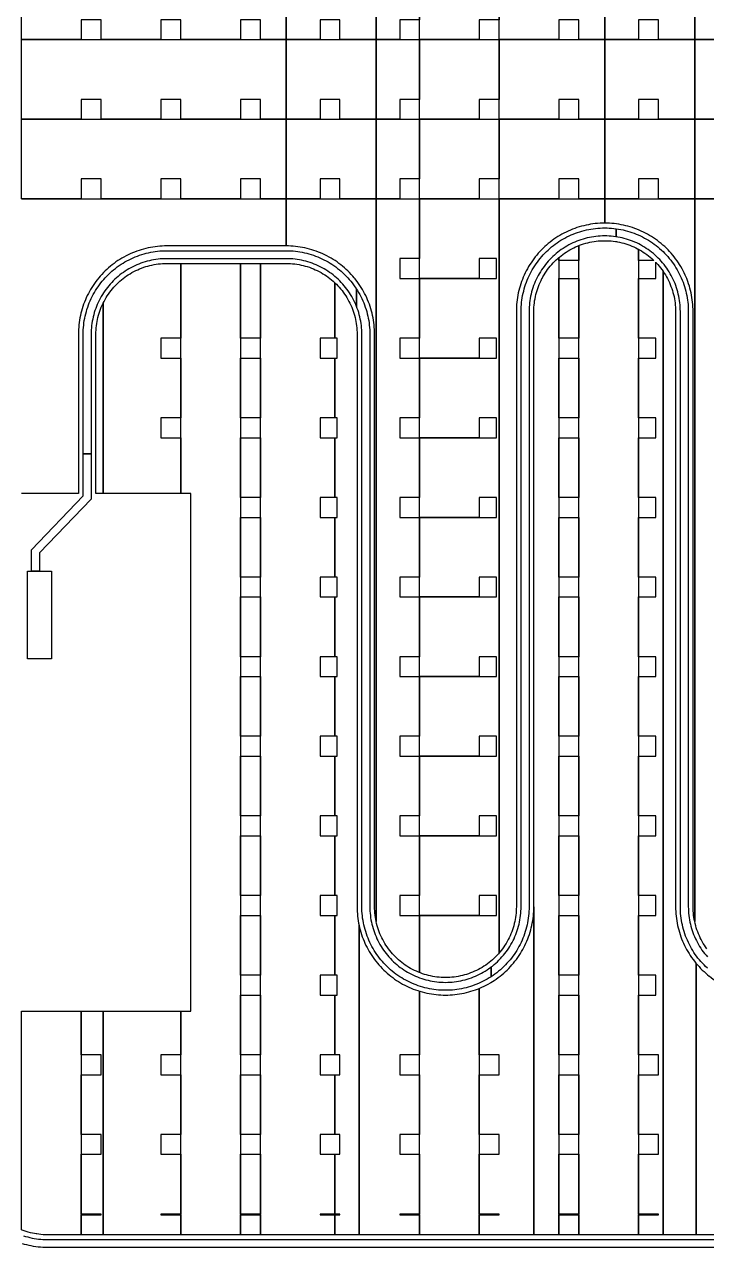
# Model space of a CAD drawing. Extents: x -4500 to 4500, y -3250 to 3250.
# Drawn here: x 116 to 973, y -1480 to 57 of the extents above; entities that cross this region are included whole.
import ezdxf

# ---------------------------------------------------------------- set-up
doc = ezdxf.new("R2010")
doc.units = 0
for name, color, linetype in [('L1D10', 1, 'CONTINUOUS'), ('L1D100', 4, 'CONTINUOUS'), ('L1D11', 2, 'CONTINUOUS')]:
    doc.layers.add(name, color=color, linetype=linetype)

# ---------------------------------------------------------------- blocks, each defined once
blk = doc.blocks.new('TOP_main_1_Cheese_100')
at = {"layer": 'L1D100'}
for points in [[(112.5, 37.5), (112.5, 137.5), (445.01, 137.5), (445.01, 37.5), (412.5, 37.5), (412.5, 62.5), (387.5, 62.5), (387.5, 37.5), (312.5, 37.5), (312.5, 62.5), (287.5, 62.5), (287.5, 37.5), (212.5, 37.5), (212.5, 62.5), (187.5, 62.5), (187.5, 37.5)], [(445.01, 37.5), (445.01, 137.5), (557.982, 137.5), (557.982, 37.5), (512.5, 37.5), (512.5, 62.5), (487.5, 62.5), (487.5, 37.5)], [(557.982, 37.5), (557.982, 137.5), (612.5, 137.5), (612.5, 62.5), (587.5, 62.5), (587.5, 37.5)], [(612.5, 37.5), (612.5, 137.5), (712.5, 137.5), (712.5, 62.5), (687.5, 62.5), (687.5, 37.5)], [(712.5, 37.5), (712.5, 137.5), (844.99, 137.5), (844.99, 37.5), (812.5, 37.5), (812.5, 62.5), (787.5, 62.5), (787.5, 37.5)], [(844.99, 37.5), (844.99, 137.5), (957.982, 137.5), (957.982, 37.5), (912.5, 37.5), (912.5, 62.5), (887.5, 62.5), (887.5, 37.5)], [(957.982, 37.5), (957.982, 137.5), (1012.5, 137.5), (1012.5, 62.5), (987.5, 62.5), (987.5, 37.5)], [(112.5, -62.5), (112.5, 37.5), (445.01, 37.5), (445.01, -62.5), (412.5, -62.5), (412.5, -37.5), (387.5, -37.5), (387.5, -62.5), (312.5, -62.5), (312.5, -37.5), (287.5, -37.5), (287.5, -62.5), (212.5, -62.5), (212.5, -37.5), (187.5, -37.5), (187.5, -62.5)], [(445.01, -62.5), (445.01, 37.5), (557.982, 37.5), (557.982, -62.5), (512.5, -62.5), (512.5, -37.5), (487.5, -37.5), (487.5, -62.5)], [(557.982, -62.5), (557.982, 37.5), (612.5, 37.5), (612.5, -37.5), (587.5, -37.5), (587.5, -62.5)], [(612.5, -62.5), (612.5, 37.5), (712.5, 37.5), (712.5, -37.5), (687.5, -37.5), (687.5, -62.5)], [(712.5, -62.5), (712.5, 37.5), (844.99, 37.5), (844.99, -62.5), (812.5, -62.5), (812.5, -37.5), (787.5, -37.5), (787.5, -62.5)], [(844.99, -62.5), (844.99, 37.5), (957.982, 37.5), (957.982, -62.5), (912.5, -62.5), (912.5, -37.5), (887.5, -37.5), (887.5, -62.5)], [(957.982, -62.5), (957.982, 37.5), (1012.5, 37.5), (1012.5, -37.5), (987.5, -37.5), (987.5, -62.5)], [(112.5, -162.5), (112.5, -62.5), (445.01, -62.5), (445.01, -162.5), (412.5, -162.5), (412.5, -137.5), (387.5, -137.5), (387.5, -162.5), (312.5, -162.5), (312.5, -137.5), (287.5, -137.5), (287.5, -162.5), (212.5, -162.5), (212.5, -137.5), (187.5, -137.5), (187.5, -162.5)], [(445.01, -162.5), (445.01, -62.5), (557.982, -62.5), (557.982, -162.5), (512.5, -162.5), (512.5, -137.5), (487.5, -137.5), (487.5, -162.5)], [(557.982, -162.5), (557.982, -62.5), (612.5, -62.5), (612.5, -137.5), (587.5, -137.5), (587.5, -162.5)], [(612.5, -162.5), (612.5, -62.5), (712.5, -62.5), (712.5, -137.5), (687.5, -137.5), (687.5, -162.5)], [(712.5, -162.5), (712.5, -62.5), (844.99, -62.5), (844.99, -162.5), (812.5, -162.5), (812.5, -137.5), (787.5, -137.5), (787.5, -162.5)], [(844.99, -162.5), (844.99, -62.5), (957.982, -62.5), (957.982, -162.5), (912.5, -162.5), (912.5, -137.5), (887.5, -137.5), (887.5, -162.5)], [(957.982, -162.5), (957.982, -62.5), (1012.5, -62.5), (1012.5, -137.5), (987.5, -137.5), (987.5, -162.5)], [(557.982, -1070.2), (557.458, -1067.563), (557.013, -1064.912), (556.683, -1062.5), (556.649, -1062.249), (556.365, -1059.576), (556.162, -1056.895), (556.041, -1054.21), (556, -1051.522), (556, -332.59), (555.961, -329.635), (555.843, -326.683), (555.646, -323.735), (555.371, -320.792), (555.018, -317.859), (554.587, -314.936), (554.078, -312.025), (553.492, -309.129), (552.829, -306.249), (552.09, -303.388), (551.274, -300.548), (550.384, -297.731), (549.418, -294.938), (548.379, -292.172), (547.266, -289.434), (546.081, -286.728), (544.825, -284.053), (543.497, -281.413), (542.1, -278.81), (540.634, -276.244), (539.1, -273.719), (537.5, -271.235), (535.833, -268.794), (534.103, -266.399), (532.309, -264.051), (531.414, -262.941), (531.058, -262.5), (530.454, -261.751), (528.538, -259.502), (526.563, -257.304), (524.53, -255.16), (522.44, -253.07), (520.296, -251.037), (518.098, -249.062), (515.849, -247.146), (513.549, -245.291), (511.201, -243.497), (508.806, -241.767), (506.365, -240.1), (503.881, -238.5), (501.356, -236.966), (498.79, -235.5), (496.187, -234.103), (493.547, -232.775), (490.872, -231.519), (488.166, -230.334), (485.428, -229.221), (482.662, -228.182), (479.869, -227.216), (477.052, -226.326), (474.212, -225.51), (471.351, -224.771), (468.471, -224.108), (465.575, -223.522), (462.664, -223.013), (459.741, -222.582), (456.808, -222.229), (453.865, -221.954), (450.917, -221.757), (447.965, -221.639), (445.01, -221.6), (445.01, -162.5), (557.982, -162.5)], [(612.5, -1134.359), (610.935, -1133.738), (608.467, -1132.672), (606.033, -1131.532), (603.634, -1130.319), (601.273, -1129.034), (598.952, -1127.678), (596.673, -1126.253), (594.438, -1124.76), (592.249, -1123.199), (590.108, -1121.574), (588.017, -1119.884), (585.979, -1118.132), (583.994, -1116.32), (582.065, -1114.448), (580.193, -1112.519), (578.38, -1110.534), (576.628, -1108.495), (574.939, -1106.404), (573.313, -1104.263), (571.753, -1102.074), (570.259, -1099.839), (568.834, -1097.56), (567.478, -1095.239), (566.193, -1092.878), (564.98, -1090.479), (563.84, -1088.045), (562.774, -1085.577), (561.783, -1083.079), (560.868, -1080.551), (560.029, -1077.997), (559.269, -1075.419), (558.586, -1072.819), (557.982, -1070.2), (557.982, -162.5), (612.5, -162.5), (612.5, -237.5), (587.5, -237.5), (587.5, -262.5), (612.5, -262.5), (612.5, -337.5), (587.5, -337.5), (587.5, -362.5), (612.5, -362.5), (612.5, -437.5), (587.5, -437.5), (587.5, -462.5), (612.5, -462.5), (612.5, -537.5), (587.5, -537.5), (587.5, -562.5), (612.5, -562.5), (612.5, -637.5), (587.5, -637.5), (587.5, -662.5), (612.5, -662.5), (612.5, -737.5), (587.5, -737.5), (587.5, -762.5), (612.5, -762.5), (612.5, -837.5), (587.5, -837.5), (587.5, -862.5), (612.5, -862.5), (612.5, -937.5), (587.5, -937.5), (587.5, -962.5), (612.5, -962.5), (612.5, -1037.5), (587.5, -1037.5), (587.5, -1062.5), (612.5, -1062.5)], [(644.99, -1140.512), (642.302, -1140.472), (639.617, -1140.35), (636.937, -1140.147), (634.263, -1139.864), (631.6, -1139.499), (628.949, -1139.055), (626.313, -1138.53), (623.693, -1137.926), (621.093, -1137.244), (618.515, -1136.483), (615.961, -1135.645), (613.434, -1134.729), (612.5, -1134.359), (612.5, -1062.5), (687.5, -1062.5), (709, -1062.5), (709, -1037.5), (687.5, -1037.5), (687.5, -1062.5), (612.5, -1062.5), (612.5, -962.5), (687.5, -962.5), (709, -962.5), (709, -937.5), (687.5, -937.5), (687.5, -962.5), (612.5, -962.5), (612.5, -862.5), (687.5, -862.5), (709, -862.5), (709, -837.5), (687.5, -837.5), (687.5, -862.5), (612.5, -862.5), (612.5, -762.5), (687.5, -762.5), (709, -762.5), (709, -737.5), (687.5, -737.5), (687.5, -762.5), (612.5, -762.5), (612.5, -662.5), (687.5, -662.5), (709, -662.5), (709, -637.5), (687.5, -637.5), (687.5, -662.5), (612.5, -662.5), (612.5, -562.5), (687.5, -562.5), (709, -562.5), (709, -537.5), (687.5, -537.5), (687.5, -562.5), (612.5, -562.5), (612.5, -462.5), (687.5, -462.5), (709, -462.5), (709, -437.5), (687.5, -437.5), (687.5, -462.5), (612.5, -462.5), (612.5, -362.5), (687.5, -362.5), (709, -362.5), (709, -337.5), (687.5, -337.5), (687.5, -362.5), (612.5, -362.5), (612.5, -262.5), (687.5, -262.5), (709, -262.5), (709, -237.5), (687.5, -237.5), (687.5, -262.5), (612.5, -262.5), (612.5, -162.5), (712.5, -162.5), (712.5, -1109.51), (711.62, -1110.534), (709.807, -1112.519), (707.935, -1114.448), (706.006, -1116.32), (704.021, -1118.132), (701.983, -1119.884), (699.892, -1121.574), (697.751, -1123.199), (695.562, -1124.76), (693.327, -1126.253), (691.048, -1127.678), (688.727, -1129.034), (686.366, -1130.319), (683.967, -1131.532), (681.533, -1132.672), (679.065, -1133.738), (676.566, -1134.729), (674.039, -1135.645), (671.485, -1136.483), (668.907, -1137.244), (666.307, -1137.926), (663.687, -1138.53), (661.051, -1139.055), (658.4, -1139.499), (655.737, -1139.864), (653.063, -1140.147), (650.383, -1140.35), (647.698, -1140.472), (645.01, -1140.512)], [(712.5, -1109.51), (712.5, -162.5), (844.99, -162.5), (844.99, -192.988), (842.035, -193.027), (839.083, -193.145), (836.135, -193.341), (833.192, -193.616), (830.259, -193.97), (827.336, -194.401), (824.425, -194.91), (821.529, -195.496), (818.649, -196.159), (815.788, -196.898), (812.948, -197.713), (810.131, -198.604), (807.338, -199.569), (804.572, -200.609), (801.834, -201.721), (799.128, -202.906), (796.453, -204.163), (793.813, -205.49), (791.21, -206.888), (788.644, -208.354), (786.119, -209.888), (783.635, -211.488), (781.194, -213.154), (778.799, -214.885), (776.451, -216.678), (774.151, -218.534), (771.902, -220.45), (769.704, -222.425), (767.56, -224.458), (765.47, -226.548), (763.437, -228.692), (761.462, -230.889), (759.546, -233.139), (757.691, -235.439), (755.897, -237.787), (754.167, -240.182), (752.5, -242.622), (750.9, -245.106), (749.366, -247.632), (747.9, -250.197), (746.503, -252.801), (745.175, -255.441), (743.919, -258.115), (742.734, -260.822), (741.621, -263.559), (740.582, -266.326), (739.616, -269.118), (738.726, -271.936), (737.91, -274.776), (737.171, -277.637), (736.508, -280.516), (735.922, -283.412), (735.413, -286.323), (734.982, -289.246), (734.629, -292.18), (734.354, -295.122), (734.157, -298.07), (734.039, -301.023), (734, -303.978), (734, -1051.522), (733.959, -1054.21), (733.838, -1056.895), (733.635, -1059.576), (733.351, -1062.249), (732.987, -1064.912), (732.542, -1067.563), (732.018, -1070.2), (731.414, -1072.819), (730.731, -1075.419), (729.971, -1077.997), (729.132, -1080.551), (728.217, -1083.079), (727.226, -1085.577), (726.16, -1088.045), (725.02, -1090.479), (723.807, -1092.878), (722.522, -1095.239), (721.166, -1097.56), (719.741, -1099.839), (718.247, -1102.074), (716.687, -1104.263), (715.061, -1106.404), (713.372, -1108.495)], [(957.982, -1070.2), (957.458, -1067.563), (957.013, -1064.912), (956.683, -1062.5), (956.649, -1062.249), (956.365, -1059.576), (956.162, -1056.895), (956.041, -1054.21), (956, -1051.522), (956, -303.978), (955.961, -301.023), (955.843, -298.07), (955.646, -295.122), (955.371, -292.18), (955.018, -289.246), (954.587, -286.323), (954.078, -283.412), (953.492, -280.516), (952.829, -277.637), (952.09, -274.776), (951.274, -271.936), (950.384, -269.118), (949.418, -266.326), (948.379, -263.559), (947.948, -262.5), (947.266, -260.822), (946.081, -258.115), (944.825, -255.441), (943.497, -252.801), (942.1, -250.197), (940.634, -247.632), (939.1, -245.106), (937.5, -242.622), (935.833, -240.182), (934.103, -237.787), (932.309, -235.439), (930.454, -233.139), (928.538, -230.889), (926.563, -228.692), (924.53, -226.548), (922.44, -224.458), (920.296, -222.425), (918.098, -220.45), (915.849, -218.534), (913.549, -216.678), (911.201, -214.885), (908.806, -213.154), (906.365, -211.488), (903.881, -209.888), (901.356, -208.354), (898.79, -206.888), (896.187, -205.49), (893.547, -204.163), (890.872, -202.906), (888.166, -201.721), (885.428, -200.609), (882.662, -199.569), (879.869, -198.604), (877.052, -197.713), (874.212, -196.898), (871.351, -196.159), (868.471, -195.496), (865.575, -194.91), (862.664, -194.401), (859.741, -193.97), (856.808, -193.616), (853.865, -193.341), (850.917, -193.145), (847.965, -193.027), (845.01, -192.988), (844.99, -192.988), (844.99, -162.5), (957.982, -162.5)], [(812.5, -1463.6), (812.5, -221.141), (813.434, -220.771), (815.961, -219.855), (818.515, -219.017), (821.093, -218.256), (823.693, -217.574), (826.313, -216.97), (828.949, -216.445), (831.6, -216.001), (834.263, -215.636), (836.937, -215.353), (839.617, -215.15), (842.302, -215.028), (844.99, -214.988), (845.01, -214.988), (847.698, -215.028), (850.383, -215.15), (853.063, -215.353), (855.737, -215.636), (858.4, -216.001), (859.741, -216.226), (861.051, -216.445), (863.687, -216.97), (866.307, -217.574), (868.907, -218.256), (871.485, -219.017), (874.039, -219.855), (876.566, -220.771), (879.065, -221.762), (881.533, -222.828), (883.967, -223.968), (886.366, -225.181), (887.5, -225.798), (887.5, -1463.6)], [(787.5, -239.988), (787.5, -236.06), (788.017, -235.616), (790.108, -233.926), (792.249, -232.301), (794.438, -230.74), (796.673, -229.247), (798.952, -227.822), (801.273, -226.466), (803.634, -225.181), (806.033, -223.968), (808.467, -222.828), (810.935, -221.762), (812.5, -221.141), (812.5, -239.988)], [(887.5, -239.988), (887.5, -225.798), (888.727, -226.466), (891.048, -227.822), (893.327, -229.247), (895.562, -230.74), (897.751, -232.301), (899.892, -233.926), (901.983, -235.616), (904.021, -237.368), (906.006, -239.18), (906.838, -239.988)], [(214.98, -532.6), (214.98, -293.633), (216.193, -291.234), (217.478, -288.873), (218.834, -286.552), (220.259, -284.273), (221.753, -282.038), (223.313, -279.849), (224.939, -277.708), (226.628, -275.617), (228.38, -273.579), (230.193, -271.594), (232.065, -269.665), (233.994, -267.793), (235.979, -265.98), (238.017, -264.228), (240.108, -262.539), (242.249, -260.913), (244.438, -259.353), (246.673, -257.859), (248.952, -256.434), (251.273, -255.078), (253.634, -253.793), (256.033, -252.58), (258.467, -251.44), (260.935, -250.374), (263.434, -249.383), (265.961, -248.468), (268.515, -247.629), (271.093, -246.869), (273.693, -246.186), (276.313, -245.582), (278.949, -245.058), (281.6, -244.613), (284.263, -244.249), (286.937, -243.965), (289.617, -243.762), (292.302, -243.641), (294.99, -243.6), (312.5, -243.6), (312.5, -337.5), (287.5, -337.5), (287.5, -362.5), (312.5, -362.5), (312.5, -437.5), (287.5, -437.5), (287.5, -462.5), (312.5, -462.5), (312.5, -532.6)], [(312.5, -1463.6), (312.5, -1182.6), (325, -1182.6), (325, -532.6), (312.5, -532.6), (312.5, -243.6), (387.5, -243.6), (387.5, -1463.6)], [(387.5, -337.5), (387.5, -243.6), (412.5, -243.6), (412.5, -337.5)], [(412.5, -1463.6), (412.5, -243.6), (445.01, -243.6), (447.698, -243.641), (450.383, -243.762), (453.063, -243.965), (455.737, -244.249), (458.4, -244.613), (461.051, -245.058), (463.687, -245.582), (466.307, -246.186), (468.907, -246.869), (471.485, -247.629), (474.039, -248.468), (476.566, -249.383), (479.065, -250.374), (481.533, -251.44), (483.967, -252.58), (486.366, -253.793), (488.727, -255.078), (491.048, -256.434), (493.327, -257.859), (495.562, -259.353), (497.751, -260.913), (499.892, -262.539), (501.983, -264.228), (504.021, -265.98), (506.006, -267.793), (506.006, -337.5), (487.5, -337.5), (487.5, -362.5), (506.006, -362.5), (506.006, -437.5), (487.5, -437.5), (487.5, -462.5), (506.006, -462.5), (506.006, -537.5), (487.5, -537.5), (487.5, -562.5), (506.006, -562.5), (506.006, -637.5), (487.5, -637.5), (487.5, -662.5), (506.006, -662.5), (506.006, -737.5), (487.5, -737.5), (487.5, -762.5), (506.006, -762.5), (506.006, -837.5), (487.5, -837.5), (487.5, -862.5), (506.006, -862.5), (506.006, -937.5), (487.5, -937.5), (487.5, -962.5), (506.006, -962.5), (506.006, -1037.5), (487.5, -1037.5), (487.5, -1062.5), (506.006, -1062.5), (506.006, -1137.5), (487.5, -1137.5), (487.5, -1162.5), (506.006, -1162.5), (506.006, -1237.5), (487.5, -1237.5), (487.5, -1262.5), (506.006, -1262.5), (506.006, -1337.5), (487.5, -1337.5), (487.5, -1362.5), (506.006, -1362.5), (506.006, -1437.5), (487.5, -1437.5), (487.5, -1438.6), (506.006, -1438.6), (506.006, -1463.6)], [(756, -1463.6), (756, -303.978), (756.041, -301.29), (756.162, -298.605), (756.365, -295.924), (756.649, -293.251), (757.013, -290.588), (757.458, -287.937), (757.982, -285.3), (758.586, -282.681), (759.269, -280.081), (760.029, -277.503), (760.868, -274.949), (761.783, -272.421), (762.774, -269.923), (763.84, -267.455), (764.98, -265.021), (766.193, -262.622), (766.26, -262.5), (767.478, -260.261), (768.834, -257.94), (770.259, -255.661), (771.753, -253.426), (773.313, -251.237), (774.939, -249.096), (776.628, -247.005), (778.38, -244.966), (780.193, -242.981), (782.065, -241.052), (783.994, -239.18), (785.979, -237.368), (787.5, -236.06), (787.5, -1463.6)], [(887.5, -1463.6), (887.5, -1438.6), (912.5, -1438.6), (912.5, -1437.5), (887.5, -1437.5), (887.5, -1362.5), (912.5, -1362.5), (912.5, -1337.5), (887.5, -1337.5), (887.5, -1262.5), (912.5, -1262.5), (912.5, -1237.5), (887.5, -1237.5), (887.5, -1162.5), (909, -1162.5), (909, -1137.5), (887.5, -1137.5), (887.5, -1062.5), (909, -1062.5), (909, -1037.5), (887.5, -1037.5), (887.5, -962.5), (909, -962.5), (909, -937.5), (887.5, -937.5), (887.5, -862.5), (909, -862.5), (909, -837.5), (887.5, -837.5), (887.5, -762.5), (909, -762.5), (909, -737.5), (887.5, -737.5), (887.5, -662.5), (909, -662.5), (909, -637.5), (887.5, -637.5), (887.5, -562.5), (909, -562.5), (909, -537.5), (887.5, -537.5), (887.5, -462.5), (909, -462.5), (909, -437.5), (887.5, -437.5), (887.5, -362.5), (909, -362.5), (909, -337.5), (887.5, -337.5), (887.5, -262.5), (909, -262.5), (909, -242.149), (909.807, -242.981), (911.62, -244.966), (913.372, -247.005), (915.061, -249.096), (916.687, -251.237), (918.247, -253.426), (918.247, -1463.6)], [(918.247, -1463.6), (918.247, -253.426), (919.741, -255.661), (921.166, -257.94), (922.522, -260.261), (923.807, -262.622), (925.02, -265.021), (926.16, -267.455), (927.226, -269.923), (928.217, -272.421), (929.132, -274.949), (929.971, -277.503), (930.731, -280.081), (931.414, -282.681), (932.018, -285.3), (932.542, -287.937), (932.987, -290.588), (933.351, -293.251), (933.635, -295.924), (933.838, -298.605), (933.959, -301.29), (934, -303.978), (934, -1051.522), (934.039, -1054.477), (934.157, -1057.43), (934.354, -1060.378), (934.629, -1063.32), (934.982, -1066.254), (935.413, -1069.177), (935.922, -1072.088), (936.508, -1074.984), (937.171, -1077.863), (937.91, -1080.724), (938.726, -1083.564), (939.616, -1086.382), (940.582, -1089.174), (941.621, -1091.941), (942.734, -1094.678), (943.919, -1097.385), (945.175, -1100.059), (946.503, -1102.699), (947.9, -1105.303), (949.366, -1107.868), (950.9, -1110.394), (952.5, -1112.878), (954.167, -1115.318), (955.897, -1117.713), (957.691, -1120.061), (959.546, -1122.361), (960.061, -1122.966), (960.061, -1463.6)], [(506.006, -1463.6), (506.006, -1438.6), (512.5, -1438.6), (512.5, -1437.5), (506.006, -1437.5), (506.006, -1362.5), (512.5, -1362.5), (512.5, -1337.5), (506.006, -1337.5), (506.006, -1262.5), (512.5, -1262.5), (512.5, -1237.5), (506.006, -1237.5), (506.006, -1162.5), (509, -1162.5), (509, -1137.5), (506.006, -1137.5), (506.006, -1062.5), (509, -1062.5), (509, -1037.5), (506.006, -1037.5), (506.006, -962.5), (509, -962.5), (509, -937.5), (506.006, -937.5), (506.006, -862.5), (509, -862.5), (509, -837.5), (506.006, -837.5), (506.006, -762.5), (509, -762.5), (509, -737.5), (506.006, -737.5), (506.006, -662.5), (509, -662.5), (509, -637.5), (506.006, -637.5), (506.006, -562.5), (509, -562.5), (509, -537.5), (506.006, -537.5), (506.006, -462.5), (509, -462.5), (509, -437.5), (506.006, -437.5), (506.006, -362.5), (509, -362.5), (509, -337.5), (506.006, -337.5), (506.006, -267.793), (507.935, -269.665), (509.807, -271.594), (511.62, -273.579), (513.372, -275.617), (515.061, -277.708), (516.687, -279.849), (518.247, -282.038), (519.741, -284.273), (521.166, -286.552), (522.522, -288.873), (523.807, -291.234), (525.02, -293.633), (526.16, -296.067), (527.226, -298.535), (528.217, -301.034), (529.132, -303.561), (529.971, -306.115), (530.731, -308.693), (531.414, -311.293), (532.018, -313.913), (532.542, -316.549), (532.987, -319.2), (533.351, -321.863), (533.635, -324.537), (533.838, -327.217), (533.959, -329.902), (534, -332.59), (534, -1051.522), (534.039, -1054.477), (534.157, -1057.43), (534.354, -1060.378), (534.629, -1063.32), (534.982, -1066.254), (535.413, -1069.177), (535.922, -1072.088), (536.508, -1074.984), (536.508, -1463.6)], [(787.5, -337.5), (787.5, -262.5), (812.5, -262.5), (812.5, -337.5)], [(206, -532.6), (206, -332.59), (206.041, -329.902), (206.162, -327.217), (206.365, -324.537), (206.649, -321.863), (207.013, -319.2), (207.458, -316.549), (207.982, -313.913), (208.586, -311.293), (209.269, -308.693), (210.029, -306.115), (210.868, -303.561), (211.783, -301.034), (212.774, -298.535), (213.84, -296.067), (214.98, -293.633), (214.98, -532.6)], [(387.5, -437.5), (387.5, -362.5), (412.5, -362.5), (412.5, -437.5)], [(787.5, -437.5), (787.5, -362.5), (812.5, -362.5), (812.5, -437.5)], [(387.5, -537.5), (387.5, -462.5), (412.5, -462.5), (412.5, -537.5)], [(787.5, -537.5), (787.5, -462.5), (812.5, -462.5), (812.5, -537.5)], [(387.5, -637.5), (387.5, -562.5), (412.5, -562.5), (412.5, -637.5)], [(787.5, -637.5), (787.5, -562.5), (812.5, -562.5), (812.5, -637.5)], [(387.5, -737.5), (387.5, -662.5), (412.5, -662.5), (412.5, -737.5)], [(787.5, -737.5), (787.5, -662.5), (812.5, -662.5), (812.5, -737.5)], [(387.5, -837.5), (387.5, -762.5), (412.5, -762.5), (412.5, -837.5)], [(787.5, -837.5), (787.5, -762.5), (812.5, -762.5), (812.5, -837.5)], [(387.5, -937.5), (387.5, -862.5), (412.5, -862.5), (412.5, -937.5)], [(787.5, -937.5), (787.5, -862.5), (812.5, -862.5), (812.5, -937.5)], [(387.5, -1037.5), (387.5, -962.5), (412.5, -962.5), (412.5, -1037.5)], [(787.5, -1037.5), (787.5, -962.5), (812.5, -962.5), (812.5, -1037.5)], [(687.5, -1463.6), (687.5, -1438.6), (712.5, -1438.6), (712.5, -1437.5), (687.5, -1437.5), (687.5, -1362.5), (712.5, -1362.5), (712.5, -1337.5), (687.5, -1337.5), (687.5, -1262.5), (712.5, -1262.5), (712.5, -1237.5), (687.5, -1237.5), (687.5, -1154.049), (688.166, -1153.779), (690.872, -1152.594), (693.547, -1151.337), (696.187, -1150.01), (698.79, -1148.612), (701.356, -1147.146), (701.983, -1146.766), (703.881, -1145.612), (706.365, -1144.012), (708.806, -1142.346), (711.201, -1140.615), (713.549, -1138.822), (715.849, -1136.966), (718.098, -1135.05), (720.296, -1133.075), (722.44, -1131.042), (724.53, -1128.952), (726.563, -1126.808), (728.538, -1124.611), (730.454, -1122.361), (732.309, -1120.061), (734.103, -1117.713), (735.833, -1115.318), (737.5, -1112.878), (739.1, -1110.394), (740.634, -1107.868), (742.1, -1105.303), (743.497, -1102.699), (744.825, -1100.059), (746.081, -1097.385), (747.266, -1094.678), (748.379, -1091.941), (749.418, -1089.174), (750.384, -1086.382), (751.274, -1083.564), (752.09, -1080.724), (752.829, -1077.863), (753.492, -1074.984), (754.078, -1072.088), (754.587, -1069.177), (755.018, -1066.254), (755.371, -1063.32), (755.448, -1062.5), (755.646, -1060.378), (755.843, -1057.43), (755.961, -1054.477), (756, -1051.522), (756, -1463.6)], [(387.5, -1137.5), (387.5, -1062.5), (412.5, -1062.5), (412.5, -1137.5)], [(536.508, -1463.6), (536.508, -1074.984), (537.171, -1077.863), (537.91, -1080.724), (538.726, -1083.564), (539.616, -1086.382), (540.582, -1089.174), (541.621, -1091.941), (542.734, -1094.678), (543.919, -1097.385), (545.175, -1100.059), (546.503, -1102.699), (547.9, -1105.303), (549.366, -1107.868), (550.9, -1110.394), (552.5, -1112.878), (554.167, -1115.318), (555.897, -1117.713), (557.691, -1120.061), (559.546, -1122.361), (561.462, -1124.611), (563.437, -1126.808), (565.47, -1128.952), (567.56, -1131.042), (569.704, -1133.075), (571.902, -1135.05), (574.151, -1136.966), (576.451, -1138.822), (578.799, -1140.615), (581.194, -1142.346), (583.635, -1144.012), (586.119, -1145.612), (588.644, -1147.146), (591.21, -1148.612), (593.813, -1150.01), (596.453, -1151.337), (599.128, -1152.594), (601.834, -1153.779), (604.572, -1154.891), (607.338, -1155.931), (610.131, -1156.896), (612.5, -1157.645), (612.5, -1237.5), (587.5, -1237.5), (587.5, -1262.5), (612.5, -1262.5), (612.5, -1337.5), (587.5, -1337.5), (587.5, -1362.5), (612.5, -1362.5), (612.5, -1437.5), (587.5, -1437.5), (587.5, -1438.6), (612.5, -1438.6), (612.5, -1463.6)], [(787.5, -1137.5), (787.5, -1062.5), (812.5, -1062.5), (812.5, -1137.5)], [(960.061, -1463.6), (960.061, -1122.966), (961.462, -1124.611), (963.437, -1126.808), (965.47, -1128.952), (967.56, -1131.042), (969.704, -1133.075), (971.902, -1135.05), (974.151, -1136.966), (976.306, -1138.705), (976.451, -1138.822), (978.799, -1140.615), (981.194, -1142.346), (983.635, -1144.012), (985.694, -1145.339), (985.694, -1463.6)], [(387.5, -1237.5), (387.5, -1162.5), (412.5, -1162.5), (412.5, -1237.5)], [(612.5, -1463.6), (612.5, -1157.645), (612.948, -1157.787), (615.788, -1158.602), (618.649, -1159.341), (621.529, -1160.004), (624.425, -1160.59), (627.336, -1161.099), (630.259, -1161.53), (633.192, -1161.884), (636.135, -1162.159), (639.083, -1162.355), (642.035, -1162.473), (644.99, -1162.512), (645.01, -1162.512), (645.94, -1162.5), (647.965, -1162.473), (650.917, -1162.355), (653.865, -1162.159), (656.808, -1161.884), (659.741, -1161.53), (662.664, -1161.099), (665.575, -1160.59), (668.471, -1160.004), (671.351, -1159.341), (674.212, -1158.602), (677.052, -1157.787), (679.869, -1156.896), (682.662, -1155.931), (685.428, -1154.891), (687.5, -1154.049), (687.5, -1463.6)], [(787.5, -1237.5), (787.5, -1162.5), (812.5, -1162.5), (812.5, -1237.5)], [(144.99, -1463.6), (142.302, -1463.559), (139.617, -1463.438), (136.937, -1463.235), (134.263, -1462.951), (131.6, -1462.587), (131.082, -1462.5), (128.949, -1462.142), (126.313, -1461.618), (123.693, -1461.014), (121.093, -1460.331), (118.515, -1459.571), (115.961, -1458.732), (113.434, -1457.817), (112.5, -1457.447), (112.5, -1182.6), (187.5, -1182.6), (187.5, -1463.6)], [(187.5, -1463.6), (187.5, -1438.6), (212.5, -1438.6), (212.5, -1437.5), (187.5, -1437.5), (187.5, -1362.5), (212.5, -1362.5), (212.5, -1337.5), (187.5, -1337.5), (187.5, -1262.5), (212.5, -1262.5), (212.5, -1237.5), (187.5, -1237.5), (187.5, -1182.6), (214.98, -1182.6), (214.98, -1463.6)], [(214.98, -1463.6), (214.98, -1182.6), (312.5, -1182.6), (312.5, -1237.5), (287.5, -1237.5), (287.5, -1262.5), (312.5, -1262.5), (312.5, -1337.5), (287.5, -1337.5), (287.5, -1362.5), (312.5, -1362.5), (312.5, -1437.5), (287.5, -1437.5), (287.5, -1438.6), (312.5, -1438.6), (312.5, -1463.6)], [(387.5, -1337.5), (387.5, -1262.5), (412.5, -1262.5), (412.5, -1337.5)], [(787.5, -1337.5), (787.5, -1262.5), (812.5, -1262.5), (812.5, -1337.5)], [(387.5, -1437.5), (387.5, -1362.5), (412.5, -1362.5), (412.5, -1437.5)], [(787.5, -1437.5), (787.5, -1362.5), (812.5, -1362.5), (812.5, -1437.5)], [(387.5, -1463.6), (387.5, -1438.6), (412.5, -1438.6), (412.5, -1463.6)], [(787.5, -1463.6), (787.5, -1438.6), (812.5, -1438.6), (812.5, -1463.6)]]:
    blk.add_lwpolyline(points, close=True, dxfattribs=at)
for points in [[(112.5, -162.5), (445.01, -162.5), (445.01, -221.6), (294.99, -221.6), (292.035, -221.639), (289.083, -221.757), (286.135, -221.954), (283.192, -222.229), (280.259, -222.582), (277.336, -223.013), (274.425, -223.522), (271.529, -224.108), (268.649, -224.771), (265.788, -225.51), (262.948, -226.326), (260.131, -227.216), (257.338, -228.182), (254.572, -229.221), (251.834, -230.334), (249.128, -231.519), (246.453, -232.775), (243.813, -234.103), (241.21, -235.5), (238.644, -236.966), (236.119, -238.5), (233.635, -240.1), (231.194, -241.767), (228.799, -243.497), (226.451, -245.291), (224.151, -247.146), (221.902, -249.062), (219.704, -251.037), (217.56, -253.07), (215.47, -255.16), (213.437, -257.304), (211.462, -259.502), (209.546, -261.751), (207.691, -264.051), (205.897, -266.399), (204.167, -268.794), (202.5, -271.235), (200.9, -273.719), (199.366, -276.244), (197.9, -278.81), (196.503, -281.413), (195.175, -284.053), (193.919, -286.728), (192.734, -289.434), (191.621, -292.172), (190.582, -294.938), (189.616, -297.731), (188.726, -300.548), (187.91, -303.388), (187.171, -306.249), (186.508, -309.129), (185.922, -312.025), (185.413, -314.936), (184.982, -317.859), (184.629, -320.792), (184.354, -323.735), (184.157, -326.683), (184.039, -329.635), (184, -332.59), (184, -532.6), (112.5, -532.6)], [(973.313, -1104.263), (971.753, -1102.074), (970.259, -1099.839), (968.834, -1097.56), (967.478, -1095.239), (966.193, -1092.878), (964.98, -1090.479), (963.84, -1088.045), (962.774, -1085.577), (961.783, -1083.079), (960.868, -1080.551), (960.029, -1077.997), (959.269, -1075.419), (958.586, -1072.819), (957.982, -1070.2), (957.982, -162.5), (1012.5, -162.5)]]:
    blk.add_lwpolyline(points, dxfattribs=at)
blk = doc.blocks.new('TOP_main_1')
at = {"layer": 'L1D10'}
blk.add_lwpolyline([(120, -740.1), (120, -630.1), (150, -630.1), (150, -740.1), (120, -740.1)], close=True, dxfattribs=at)
at = {"layer": 'L1D11'}
for points in [[(702.434, -1139.416), (702.434, -1127.179), (703.926, -1126.034), (706.068, -1124.289), (708.159, -1122.482), (710.196, -1120.616), (712.178, -1118.69), (714.103, -1116.708), (715.97, -1114.671), (717.777, -1112.581), (719.522, -1110.439), (721.204, -1108.246), (722.821, -1106.006), (724.373, -1103.72), (725.858, -1101.39), (727.274, -1099.017), (728.62, -1096.605), (729.896, -1094.154), (731.1, -1091.667), (732.231, -1089.146), (733.289, -1086.593), (734.271, -1084.011), (735.179, -1081.401), (736.009, -1078.766), (736.763, -1076.108), (737.44, -1073.429), (738.038, -1070.731), (738.557, -1068.017), (738.997, -1065.289), (739.358, -1062.55), (739.639, -1059.801), (739.839, -1057.046), (739.96, -1054.285), (740, -1051.522), (740, -303.978), (740.04, -301.085), (740.159, -298.194), (740.359, -295.308), (740.637, -292.428), (740.995, -289.557), (741.432, -286.697), (741.947, -283.85), (742.541, -281.018), (743.213, -278.204), (743.961, -275.409), (744.787, -272.637), (745.689, -269.887), (746.666, -267.164), (747.717, -264.469), (748.843, -261.804), (750.042, -259.17), (751.312, -256.571), (752.654, -254.008), (754.066, -251.483), (755.547, -248.997), (757.096, -246.554), (758.712, -244.153), (760.393, -241.799), (762.138, -239.491), (763.946, -237.233), (765.816, -235.025), (767.746, -232.87), (769.735, -230.768), (771.781, -228.723), (773.882, -226.734), (776.038, -224.804), (778.245, -222.934), (780.504, -221.126), (782.811, -219.38), (785.166, -217.699), (787.566, -216.084), (790.01, -214.535), (792.495, -213.054), (795.02, -211.642), (797.584, -210.3), (800.183, -209.029), (802.816, -207.831), (805.481, -206.705), (808.177, -205.653), (810.9, -204.676), (813.649, -203.775), (816.422, -202.949), (819.216, -202.2), (822.031, -201.529), (824.862, -200.935), (827.709, -200.42), (830.569, -199.983), (833.44, -199.625), (836.32, -199.346), (839.206, -199.147), (842.097, -199.027), (844.99, -198.988), (845.01, -198.988), (847.903, -199.027), (850.794, -199.147), (853.68, -199.346), (856.56, -199.625), (859.431, -199.983), (859.431, -210.096), (858.777, -209.991), (856.038, -209.63), (853.289, -209.349), (850.533, -209.148), (847.773, -209.028), (845.01, -208.988), (844.99, -208.988), (842.227, -209.028), (839.467, -209.148), (836.711, -209.349), (833.962, -209.63), (831.223, -209.991), (828.495, -210.431), (825.781, -210.95), (823.084, -211.548), (820.405, -212.224), (817.747, -212.978), (815.111, -213.809), (812.502, -214.716), (809.919, -215.699), (807.366, -216.756), (804.845, -217.887), (802.359, -219.091), (799.908, -220.367), (797.495, -221.714), (795.122, -223.13), (792.792, -224.615), (790.506, -226.166), (788.266, -227.784), (786.074, -229.466), (783.932, -231.211), (781.841, -233.018), (779.804, -234.884), (777.822, -236.81), (775.897, -238.792), (774.03, -240.829), (772.223, -242.919), (770.478, -245.061), (768.796, -247.254), (767.179, -249.494), (765.627, -251.78), (764.142, -254.11), (762.726, -256.483), (761.38, -258.895), (760.104, -261.346), (758.9, -263.833), (757.769, -266.354), (756.711, -268.907), (755.729, -271.489), (754.821, -274.099), (753.991, -276.734), (753.237, -279.392), (752.56, -282.071), (751.962, -284.769), (751.443, -287.483), (751.003, -290.211), (750.642, -292.95), (750.361, -295.699), (750.161, -298.454), (750.04, -301.215), (750, -303.978), (750, -1051.522), (749.96, -1054.415), (749.841, -1057.306), (749.641, -1060.192), (749.363, -1063.072), (749.005, -1065.943), (748.568, -1068.803), (748.053, -1071.65), (747.459, -1074.482), (746.787, -1077.296), (746.039, -1080.091), (745.213, -1082.863), (744.311, -1085.613), (743.334, -1088.336), (742.283, -1091.031), (741.157, -1093.696), (739.958, -1096.33), (738.688, -1098.929), (737.346, -1101.492), (735.934, -1104.017), (734.453, -1106.503), (732.904, -1108.946), (731.288, -1111.347), (729.607, -1113.701), (727.862, -1116.009), (726.054, -1118.267), (724.184, -1120.475), (722.254, -1122.63), (720.265, -1124.732), (718.219, -1126.777), (716.118, -1128.766), (713.962, -1130.696), (711.755, -1132.566), (709.496, -1134.374), (707.189, -1136.12), (704.834, -1137.801)], [(190, -482.6), (190, -332.59), (190.04, -329.697), (190.159, -326.806), (190.359, -323.92), (190.637, -321.04), (190.995, -318.169), (191.432, -315.309), (191.947, -312.462), (192.541, -309.631), (193.213, -306.816), (193.961, -304.022), (194.787, -301.249), (195.689, -298.5), (196.666, -295.777), (197.717, -293.081), (198.843, -290.416), (200.042, -287.783), (201.312, -285.184), (202.654, -282.62), (204.066, -280.095), (205.547, -277.61), (207.096, -275.166), (208.712, -272.766), (210.393, -270.411), (212.138, -268.104), (213.946, -265.845), (215.816, -263.638), (217.746, -261.482), (219.735, -259.381), (221.781, -257.335), (223.882, -255.346), (226.038, -253.416), (228.245, -251.546), (230.504, -249.738), (232.811, -247.993), (235.166, -246.312), (237.566, -244.696), (240.01, -243.147), (242.495, -241.666), (245.02, -240.254), (247.584, -238.912), (250.183, -237.642), (252.816, -236.443), (255.481, -235.317), (258.177, -234.266), (260.9, -233.289), (263.649, -232.387), (266.422, -231.561), (269.216, -230.813), (272.031, -230.141), (274.862, -229.547), (277.709, -229.032), (280.569, -228.595), (283.44, -228.237), (286.32, -227.959), (289.206, -227.759), (292.097, -227.64), (294.99, -227.6), (445.01, -227.6), (447.903, -227.64), (450.794, -227.759), (453.68, -227.959), (456.56, -228.237), (459.431, -228.595), (462.291, -229.032), (465.138, -229.547), (467.969, -230.141), (470.784, -230.813), (473.578, -231.561), (476.351, -232.387), (479.1, -233.289), (481.823, -234.266), (484.519, -235.317), (487.184, -236.443), (489.817, -237.642), (492.416, -238.912), (494.98, -240.254), (497.505, -241.666), (499.99, -243.147), (502.434, -244.696), (504.834, -246.312), (507.189, -247.993), (509.496, -249.738), (511.755, -251.546), (513.962, -253.416), (516.118, -255.346), (518.219, -257.335), (520.265, -259.381), (522.254, -261.482), (524.184, -263.638), (526.054, -265.845), (527.862, -268.104), (529.607, -270.411), (531.288, -272.766), (532.904, -275.166), (533.289, -275.773), (533.289, -297.519), (532.231, -294.966), (531.1, -292.445), (529.896, -289.959), (528.62, -287.508), (527.274, -285.095), (525.858, -282.722), (524.373, -280.392), (522.821, -278.106), (521.204, -275.866), (519.522, -273.674), (517.777, -271.532), (515.97, -269.441), (514.103, -267.404), (512.178, -265.422), (510.196, -263.497), (508.159, -261.63), (506.068, -259.823), (503.926, -258.078), (501.734, -256.396), (499.494, -254.779), (497.208, -253.227), (494.878, -251.742), (492.505, -250.326), (490.092, -248.98), (487.641, -247.704), (485.155, -246.5), (482.634, -245.369), (480.081, -244.311), (477.498, -243.329), (474.889, -242.421), (472.253, -241.591), (469.595, -240.837), (466.916, -240.16), (464.219, -239.562), (461.505, -239.043), (458.777, -238.603), (456.038, -238.242), (453.289, -237.961), (450.533, -237.761), (447.773, -237.64), (445.01, -237.6), (294.99, -237.6), (292.227, -237.64), (289.467, -237.761), (286.711, -237.961), (283.962, -238.242), (281.223, -238.603), (278.495, -239.043), (275.781, -239.562), (273.084, -240.16), (270.405, -240.837), (267.747, -241.591), (265.111, -242.421), (262.502, -243.329), (259.919, -244.311), (257.366, -245.369), (254.845, -246.5), (252.359, -247.704), (249.908, -248.98), (247.495, -250.326), (245.122, -251.742), (242.792, -253.227), (240.506, -254.779), (238.266, -256.396), (236.074, -258.078), (233.932, -259.823), (231.841, -261.63), (229.804, -263.497), (227.822, -265.422), (225.897, -267.404), (224.03, -269.441), (222.223, -271.532), (220.478, -273.674), (218.796, -275.866), (217.179, -278.106), (215.627, -280.392), (214.142, -282.722), (212.726, -285.095), (211.38, -287.508), (210.104, -289.959), (208.9, -292.445), (207.769, -294.966), (206.711, -297.519), (205.729, -300.102), (204.821, -302.711), (203.991, -305.347), (203.237, -308.005), (202.56, -310.684), (201.962, -313.381), (201.443, -316.095), (201.003, -318.823), (200.642, -321.562), (200.361, -324.311), (200.161, -327.067), (200.04, -329.827), (200, -332.59), (200, -482.6)], [(644.99, -1156.512), (642.097, -1156.473), (639.206, -1156.353), (636.32, -1156.154), (633.44, -1155.875), (630.569, -1155.517), (627.709, -1155.08), (624.862, -1154.565), (622.031, -1153.971), (619.216, -1153.3), (616.422, -1152.551), (613.649, -1151.725), (610.9, -1150.824), (608.177, -1149.847), (605.481, -1148.795), (602.816, -1147.669), (600.183, -1146.471), (597.584, -1145.2), (595.02, -1143.858), (592.495, -1142.446), (590.01, -1140.965), (587.566, -1139.416), (585.166, -1137.801), (582.811, -1136.12), (580.504, -1134.374), (578.245, -1132.566), (576.038, -1130.696), (573.882, -1128.766), (571.781, -1126.777), (569.735, -1124.732), (567.746, -1122.63), (565.816, -1120.475), (563.946, -1118.267), (562.138, -1116.009), (560.393, -1113.701), (558.712, -1111.347), (557.096, -1108.946), (555.547, -1106.503), (554.066, -1104.017), (552.654, -1101.492), (551.312, -1098.929), (550.042, -1096.33), (548.843, -1093.696), (547.717, -1091.031), (546.666, -1088.336), (545.689, -1085.613), (544.787, -1082.863), (543.961, -1080.091), (543.213, -1077.296), (542.541, -1074.482), (541.947, -1071.65), (541.432, -1068.803), (540.995, -1065.943), (540.637, -1063.072), (540.359, -1060.192), (540.159, -1057.306), (540.04, -1054.415), (540, -1051.522), (540, -332.59), (539.96, -329.827), (539.839, -327.067), (539.639, -324.311), (539.358, -321.562), (538.997, -318.823), (538.557, -316.095), (538.038, -313.381), (537.44, -310.684), (536.763, -308.005), (536.009, -305.347), (535.179, -302.711), (534.271, -300.102), (533.289, -297.519), (533.289, -275.773), (534.453, -277.61), (535.934, -280.095), (537.346, -282.62), (538.688, -285.184), (539.958, -287.783), (541.157, -290.416), (542.283, -293.081), (543.334, -295.777), (544.311, -298.5), (545.213, -301.249), (546.039, -304.022), (546.787, -306.816), (547.459, -309.631), (548.053, -312.462), (548.568, -315.309), (549.005, -318.169), (549.363, -321.04), (549.641, -323.92), (549.841, -326.806), (549.96, -329.697), (550, -332.59), (550, -1051.522), (550.04, -1054.285), (550.161, -1057.046), (550.361, -1059.801), (550.642, -1062.55), (551.003, -1065.289), (551.443, -1068.017), (551.962, -1070.731), (552.56, -1073.429), (553.237, -1076.108), (553.991, -1078.766), (554.821, -1081.401), (555.729, -1084.011), (556.711, -1086.593), (557.769, -1089.146), (558.9, -1091.667), (560.104, -1094.154), (561.38, -1096.605), (562.726, -1099.017), (564.142, -1101.39), (565.627, -1103.72), (567.179, -1106.006), (568.796, -1108.246), (570.478, -1110.439), (572.223, -1112.581), (574.03, -1114.671), (575.897, -1116.708), (577.822, -1118.69), (579.804, -1120.616), (581.841, -1122.482), (583.932, -1124.289), (586.074, -1126.034), (588.266, -1127.716), (590.506, -1129.334), (592.792, -1130.885), (595.122, -1132.37), (597.495, -1133.786), (599.908, -1135.133), (602.359, -1136.409), (604.845, -1137.613), (607.366, -1138.744), (609.919, -1139.801), (612.502, -1140.784), (615.111, -1141.691), (617.747, -1142.522), (620.405, -1143.276), (623.084, -1143.952), (625.781, -1144.55), (628.495, -1145.069), (631.223, -1145.509), (633.962, -1145.87), (636.711, -1146.151), (639.467, -1146.352), (642.227, -1146.472), (644.99, -1146.512), (645.01, -1146.512), (647.773, -1146.472), (650.533, -1146.352), (653.289, -1146.151), (656.038, -1145.87), (658.777, -1145.509), (661.505, -1145.069), (664.219, -1144.55), (666.916, -1143.952), (669.595, -1143.276), (672.253, -1142.522), (674.889, -1141.691), (677.498, -1140.784), (680.081, -1139.801), (682.634, -1138.744), (685.155, -1137.613), (687.641, -1136.409), (690.092, -1135.133), (692.505, -1133.786), (694.878, -1132.37), (697.208, -1130.885), (699.494, -1129.334), (701.734, -1127.716), (702.434, -1127.179), (702.434, -1139.416), (699.99, -1140.965), (697.505, -1142.446), (694.98, -1143.858), (692.416, -1145.2), (689.817, -1146.471), (687.184, -1147.669), (684.519, -1148.795), (681.823, -1149.847), (679.1, -1150.824), (676.351, -1151.725), (673.578, -1152.551), (670.784, -1153.3), (667.969, -1153.971), (665.138, -1154.565), (662.291, -1155.08), (659.431, -1155.517), (656.56, -1155.875), (653.68, -1156.154), (650.794, -1156.353), (647.903, -1156.473), (645.01, -1156.512)], [(125, -630.1), (125, -603.084), (190, -535.584), (190, -482.6), (200, -482.6), (200, -539.616), (135, -607.116), (135, -630.1)]]:
    blk.add_lwpolyline(points, close=True, dxfattribs=at)
for points in [[(973.882, -1128.766), (971.781, -1126.777), (969.735, -1124.732), (967.746, -1122.63), (965.816, -1120.475), (963.946, -1118.267), (962.138, -1116.009), (960.393, -1113.701), (958.712, -1111.347), (957.096, -1108.946), (955.547, -1106.503), (954.066, -1104.017), (952.654, -1101.492), (951.312, -1098.929), (950.042, -1096.33), (948.843, -1093.696), (947.717, -1091.031), (946.666, -1088.336), (945.689, -1085.613), (944.787, -1082.863), (943.961, -1080.091), (943.213, -1077.296), (942.541, -1074.482), (941.947, -1071.65), (941.432, -1068.803), (940.995, -1065.943), (940.637, -1063.072), (940.359, -1060.192), (940.159, -1057.306), (940.04, -1054.415), (940, -1051.522), (940, -303.978), (939.96, -301.215), (939.839, -298.454), (939.639, -295.699), (939.358, -292.95), (938.997, -290.211), (938.557, -287.483), (938.038, -284.769), (937.44, -282.071), (936.763, -279.392), (936.009, -276.734), (935.179, -274.099), (934.271, -271.489), (933.289, -268.907), (932.231, -266.354), (931.1, -263.833), (929.896, -261.346), (928.62, -258.895), (927.274, -256.483), (925.858, -254.11), (924.373, -251.78), (922.821, -249.494), (921.204, -247.254), (919.522, -245.061), (917.777, -242.919), (915.97, -240.829), (914.103, -238.792), (912.178, -236.81), (910.196, -234.884), (908.159, -233.018), (906.068, -231.211), (903.926, -229.466), (901.734, -227.784), (899.494, -226.166), (897.208, -224.615), (894.878, -223.13), (892.505, -221.714), (890.092, -220.367), (887.641, -219.091), (885.155, -217.887), (882.634, -216.756), (880.081, -215.699), (877.498, -214.716), (874.889, -213.809), (872.253, -212.978), (869.595, -212.224), (866.916, -211.548), (864.219, -210.95), (861.505, -210.431), (859.431, -210.096), (859.431, -199.983), (862.291, -200.42), (865.138, -200.935), (867.969, -201.529), (870.784, -202.2), (873.578, -202.949), (876.351, -203.775), (879.1, -204.676), (881.823, -205.653), (884.519, -206.705), (887.184, -207.831), (889.817, -209.029), (892.416, -210.3), (894.98, -211.642), (897.505, -213.054), (899.99, -214.535), (902.434, -216.084), (904.834, -217.699), (907.189, -219.38), (909.496, -221.126), (911.755, -222.934), (913.962, -224.804), (916.118, -226.734), (918.219, -228.723), (920.265, -230.768), (922.254, -232.87), (924.184, -235.025), (926.054, -237.233), (927.862, -239.491), (929.607, -241.799), (931.288, -244.153), (932.904, -246.554), (934.453, -248.997), (935.934, -251.483), (937.346, -254.008), (938.688, -256.571), (939.958, -259.17), (941.157, -261.804), (942.283, -264.469), (943.334, -267.164), (944.311, -269.887), (945.213, -272.637), (946.039, -275.409), (946.787, -278.204), (947.459, -281.018), (948.053, -283.85), (948.568, -286.697), (949.005, -289.557), (949.363, -292.428), (949.641, -295.308), (949.841, -298.194), (949.96, -301.085), (950, -303.978), (950, -1051.522), (950.04, -1054.285), (950.161, -1057.046), (950.361, -1059.801), (950.642, -1062.55), (951.003, -1065.289), (951.443, -1068.017), (951.962, -1070.731), (952.56, -1073.429), (953.237, -1076.108), (953.991, -1078.766), (954.821, -1081.401), (955.729, -1084.011), (956.711, -1086.593), (957.769, -1089.146), (958.9, -1091.667), (960.104, -1094.154), (961.38, -1096.605), (962.726, -1099.017), (964.142, -1101.39), (965.627, -1103.72), (967.179, -1106.006), (968.796, -1108.246), (970.478, -1110.439), (972.223, -1112.581), (974.03, -1114.671)], [(1900.01, -1479.6), (144.99, -1479.6), (142.097, -1479.56), (139.206, -1479.441), (136.32, -1479.241), (133.44, -1478.963), (130.569, -1478.605), (127.709, -1478.168), (124.862, -1477.653), (122.031, -1477.059), (119.216, -1476.387), (116.422, -1475.639), (113.649, -1474.813)], [(115.111, -1464.779), (117.747, -1465.609), (120.405, -1466.363), (123.084, -1467.04), (125.781, -1467.638), (128.495, -1468.157), (131.223, -1468.597), (133.962, -1468.958), (136.711, -1469.239), (139.467, -1469.439), (142.227, -1469.56), (144.99, -1469.6), (1900.01, -1469.6)]]:
    blk.add_lwpolyline(points, dxfattribs=at)
blk.add_blockref('TOP_main_1_Cheese_100', (0, 0))
blk = doc.blocks.new('TOP_main')
blk.add_blockref('TOP_main_1', (0, 0))

msp = doc.modelspace()

# ---------------------------------------------------------------- block references
msp.add_blockref('TOP_main', (0, 0))

doc.saveas('drawing.dxf')
